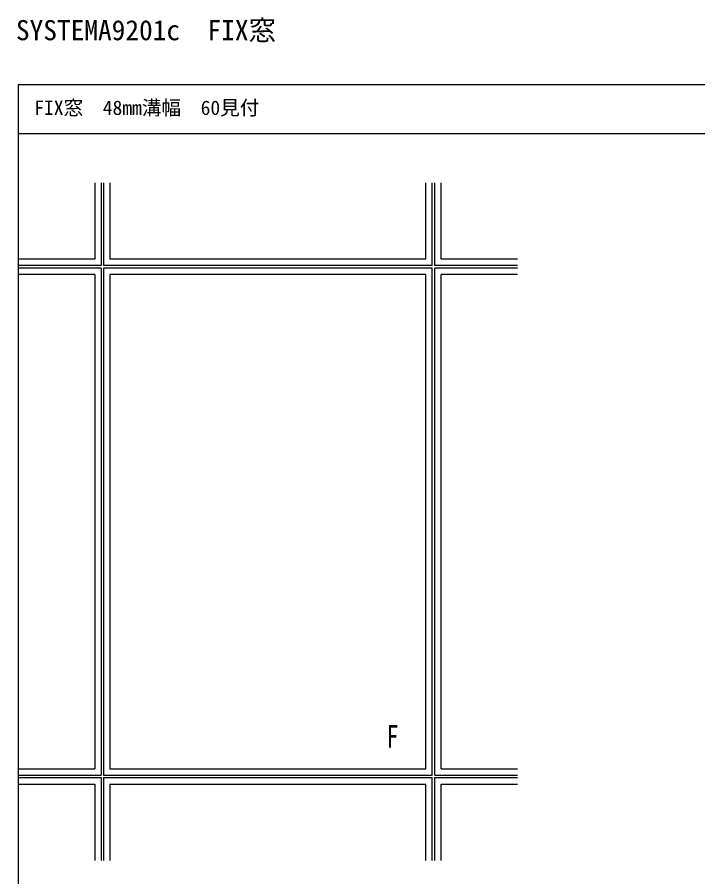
# Model space of a CAD drawing. Units: millimetres, scale not verified. Extents: x -960 to 961, y -419 to 416.
# Drawn here: x -959.9 to -612.7, y -22.7 to 415.9 of the extents above; entities that cross this region are included whole.
import ezdxf
from ezdxf.enums import TextEntityAlignment as Align

# ---------------------------------------------------------------- set-up
doc = ezdxf.new("R2010")
doc.units = ezdxf.units.MM
doc.header["$LTSCALE"] = 2
for name, color, linetype in [('0-1_USER1', 3, 'Continuous'), ('0-6_YKK_A1', 4, 'Continuous'), ('0-8_YKK_ZWAK', 7, 'Continuous')]:
    doc.layers.add(name, color=color, linetype=linetype)
doc.styles.add('ＭＳ ゴシック', font='')
doc.styles.get('ＭＳ ゴシック').set_extended_font_data('MS Gothic')

msp = doc.modelspace()

# ---------------------------------------------------------------- linework, layer by layer
at = {"layer": '0-6_YKK_A1'}
for p, q in [((-920.4, 331.4), (-920.4, 292.4)), ((-917.15, 331.4), (-917.15, 289.15)), ((-915.85, 331.4), (-915.85, 289.15)), ((-912.6, 331.4), (-912.6, 292.4)), ((-751.4, 292.4), (-751.4, 331.4)), ((-748.15, 289.15), (-748.15, 331.4)), ((-746.85, 289.15), (-746.85, 331.4)), ((-743.6, 292.4), (-743.6, 331.4)), ((-920.4, 292.4), (-959.4, 292.4)), ((-751.4, 292.4), (-912.6, 292.4)), ((-704.6, 292.4), (-743.6, 292.4)), ((-917.15, 289.15), (-959.4, 289.15)), ((-917.15, 287.85), (-959.4, 287.85)), ((-917.15, 287.85), (-917.15, 29.15)), ((-748.15, 289.15), (-915.85, 289.15)), ((-748.15, 287.85), (-915.85, 287.85)), ((-915.85, 287.85), (-915.85, 29.15)), ((-748.15, 29.15), (-748.15, 287.85)), ((-704.6, 289.15), (-746.85, 289.15)), ((-704.6, 287.85), (-746.85, 287.85)), ((-746.85, 29.15), (-746.85, 287.85)), ((-920.4, 284.6), (-959.4, 284.6)), ((-920.4, 284.6), (-920.4, 32.4)), ((-912.6, 284.6), (-912.6, 32.4)), ((-751.4, 284.6), (-912.6, 284.6)), ((-751.4, 32.4), (-751.4, 284.6)), ((-704.6, 284.6), (-743.6, 284.6)), ((-743.6, 32.4), (-743.6, 284.6)), ((-959.4, 32.4), (-920.4, 32.4)), ((-912.6, 32.4), (-751.4, 32.4)), ((-743.6, 32.4), (-704.6, 32.4)), ((-959.4, 29.15), (-917.15, 29.15)), ((-959.4, 27.85), (-917.15, 27.85)), ((-917.15, 27.85), (-917.15, -14.4)), ((-915.85, 29.15), (-748.15, 29.15)), ((-915.85, 27.85), (-915.85, -14.4)), ((-915.85, 27.85), (-748.15, 27.85)), ((-748.15, -14.4), (-748.15, 27.85)), ((-746.85, 29.15), (-704.6, 29.15)), ((-746.85, 27.85), (-704.6, 27.85)), ((-746.85, -14.4), (-746.85, 27.85)), ((-959.4, 24.6), (-920.4, 24.6)), ((-920.4, 24.6), (-920.4, -14.4)), ((-912.6, 24.6), (-912.6, -14.4)), ((-912.6, 24.6), (-751.4, 24.6)), ((-751.4, -14.4), (-751.4, 24.6)), ((-743.6, 24.6), (-704.6, 24.6)), ((-743.6, -14.4), (-743.6, 24.6))]:
    msp.add_line(p, q, dxfattribs=at)
at = {"layer": '0-8_YKK_ZWAK'}
for p, q in [((-959.4, 381.4), (-959.4, -418.6)), ((960.6, 381.4), (-959.4, 381.4)), ((960.6, 356.4), (-959.4, 356.4))]:
    msp.add_line(p, q, dxfattribs=at)

# ---------------------------------------------------------------- texts
at = {"layer": '0-1_USER1', "style": 'ＭＳ ゴシック'}
for s, height, p in [('SYSTEMA9201c\u3000FIX窓', 10.26, (-960.59, 401.059)), ('FIX窓\u300048mm溝幅\u300060見付', 7.331, (-951.252, 363.815))]:
    msp.add_text(s, height=height, dxfattribs=at).set_placement(p, align=Align.BOTTOM_LEFT)
at = {"layer": '0-6_YKK_A1', "style": 'ＭＳ ゴシック', "width": 0.8}
msp.add_text('F', height=11.44, dxfattribs=at).set_placement((-771.556, 39.771), align=Align.BOTTOM_LEFT)

doc.saveas('drawing.dxf')
